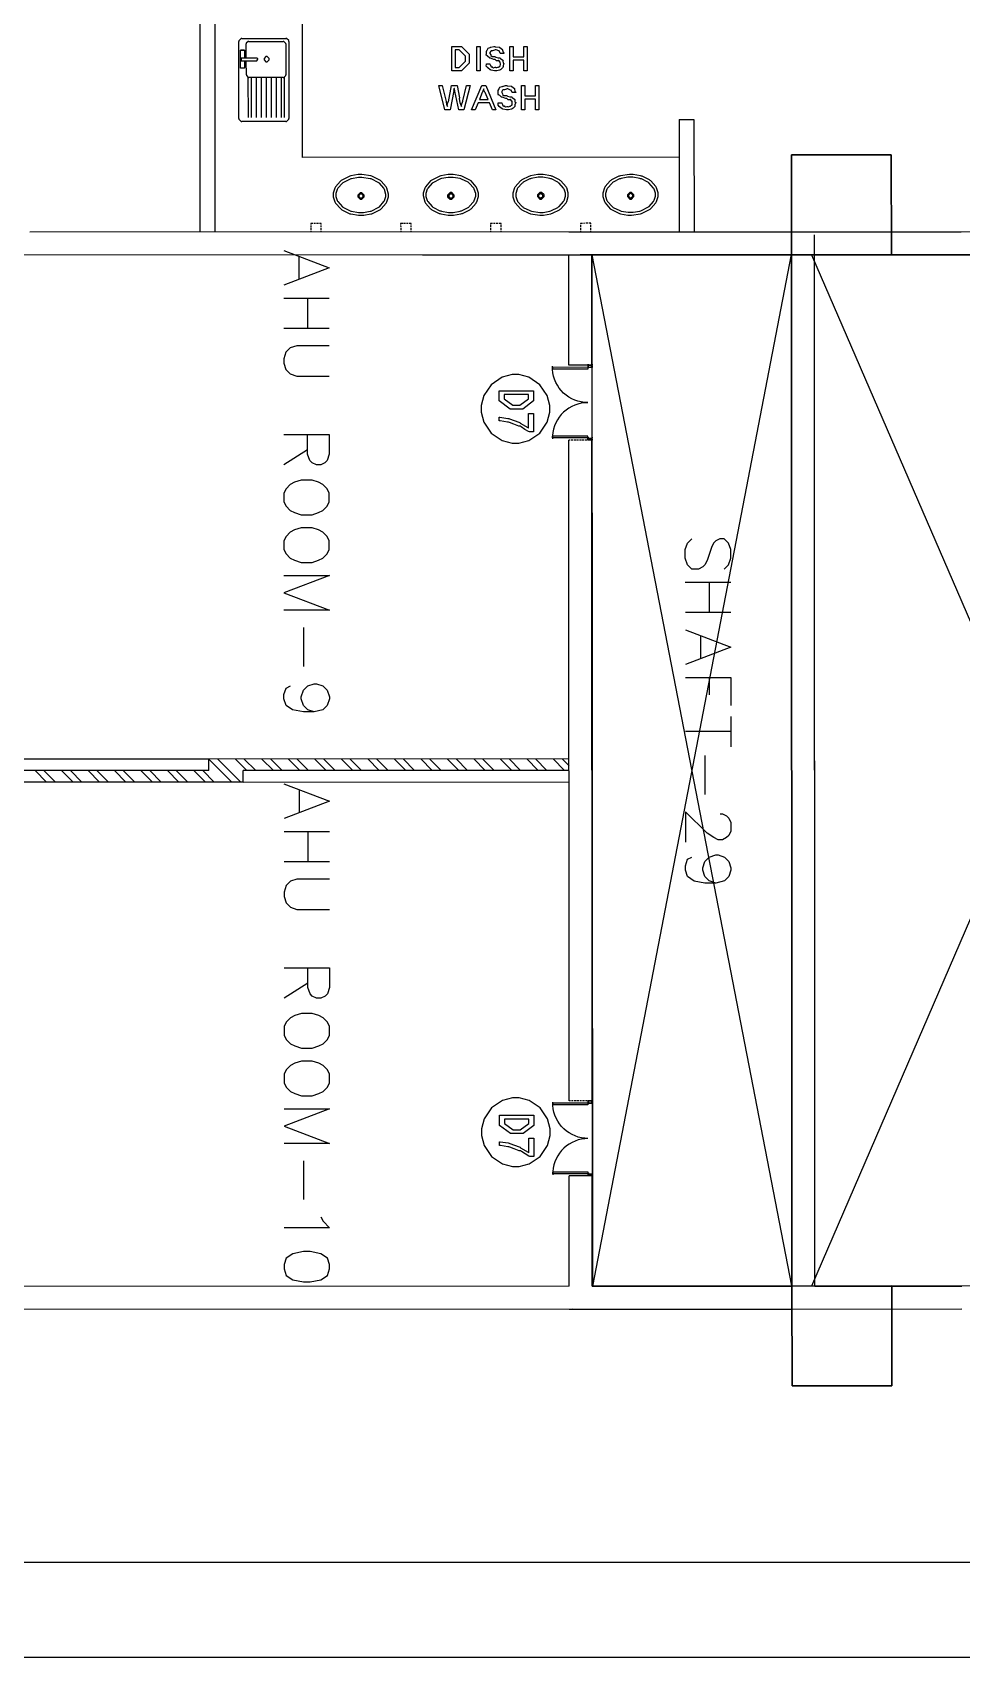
# Model space of a CAD drawing. Extents: x 0 to 23.4, y 0 to 16.5.
# Drawn here: x 13.523 to 15.964, y 0.206 to 4.478 of the extents above; entities that cross this region are included whole.
import ezdxf

# ---------------------------------------------------------------- set-up
doc = ezdxf.new("R2010")
doc.units = 0
doc.layers.get('0').update_dxf_attribs({"linetype": 'CONTINUOUS'})

msp = doc.modelspace()

# ---------------------------------------------------------------- linework, layer by layer
at = {"color": 0}
for points in [[(0.18755, 16.3479), (23.1772, 16.3479), (23.1772, 0.20622), (0.18755, 0.20622), (0.18755, 16.3479)], [(0.43766, 16.0978), (22.9271, 16.0978), (22.9271, 0.45627), (0.43766, 0.45627), (0.43766, 16.0978)], [(14.1449, 4.40815), (14.1449, 4.40989), (14.1396, 4.41504), (14.1379, 4.41504), (14.1361, 4.41504), (14.131, 4.40989), (14.131, 4.40815), (14.131, 4.40647), (14.1361, 4.40126), (14.1379, 4.40126), (14.1396, 4.40126), (14.1449, 4.40647), (14.1449, 4.40815)], [(14.6242, 4.3775), (14.6242, 4.44151), (14.6432, 4.44151), (14.6497, 4.44151), (14.6699, 4.42133), (14.6699, 4.40983), (14.6699, 4.39768), (14.6497, 4.3775), (14.6442, 4.3775), (14.6242, 4.3775)], [(14.6332, 4.38661), (14.6436, 4.38661), (14.6443, 4.38661), (14.6608, 4.4031), (14.6608, 4.41004), (14.6608, 4.4159), (14.6443, 4.4324), (14.6436, 4.4324), (14.6332, 4.4324), (14.6332, 4.38661)], [(14.6903, 4.37756), (14.6903, 4.44157), (14.6994, 4.44157), (14.6994, 4.37756), (14.6903, 4.37756)], [(14.7158, 4.39578), (14.7249, 4.39578), (14.7246, 4.39497), (14.7265, 4.39133), (14.7268, 4.391), (14.7267, 4.39025), (14.7282, 4.38753), (14.7314, 4.38797), (14.7321, 4.38775), (14.7319, 4.38747), (14.7343, 4.38569), (14.7385, 4.38667), (14.7399, 4.38667), (14.7399, 4.38629), (14.7428, 4.38574), (14.7461, 4.38742), (14.7465, 4.38753), (14.7465, 4.38753), (14.7476, 4.38732), (14.7507, 4.38971), (14.751, 4.38992), (14.751, 4.38992), (14.7517, 4.39051), (14.7525, 4.39382), (14.7525, 4.39492), (14.7521, 4.39518), (14.7517, 4.40018), (14.7515, 4.40056), (14.7515, 4.4005), (14.7478, 4.40446), (14.7472, 4.40468), (14.7462, 4.40403), (14.7419, 4.40403), (14.7383, 4.40696), (14.7371, 4.40728), (14.7354, 4.40744), (14.726, 4.41069), (14.7253, 4.41097), (14.7242, 4.41092), (14.7185, 4.41607), (14.7182, 4.41661), (14.7175, 4.41644), (14.7149, 4.41889), (14.7158, 4.42307), (14.7158, 4.42443), (14.7153, 4.42464), (14.7153, 4.42833), (14.7179, 4.43246), (14.7183, 4.43311), (14.7181, 4.43349), (14.7203, 4.43674), (14.7256, 4.43907), (14.7264, 4.4394), (14.7268, 4.43924), (14.7351, 4.44157), (14.7379, 4.44157), (14.7387, 4.44086), (14.7494, 4.43978), (14.7503, 4.4394), (14.751, 4.43853), (14.7578, 4.43365), (14.7583, 4.43289), (14.7581, 4.43147), (14.7593, 4.42676), (14.7615, 4.42421), (14.7615, 4.42333), (14.7525, 4.42333), (14.7519, 4.42378), (14.7489, 4.42974), (14.7483, 4.43007), (14.7478, 4.42958), (14.7407, 4.43246), (14.7383, 4.43246), (14.7369, 4.43147), (14.7318, 4.43018), (14.7286, 4.43028), (14.7282, 4.42985), (14.7272, 4.42893), (14.7247, 4.42583), (14.7249, 4.42432), (14.7249, 4.42378), (14.7244, 4.42296), (14.7268, 4.41911), (14.7272, 4.41878), (14.7272, 4.41803), (14.7304, 4.4151), (14.7372, 4.41504), (14.7387, 4.41465), (14.74, 4.41351), (14.746, 4.41151), (14.751, 4.41124), (14.7515, 4.41097), (14.7522, 4.4101), (14.7588, 4.40511), (14.7592, 4.40446), (14.7588, 4.40321), (14.7596, 4.39882), (14.7615, 4.39654), (14.7615, 4.39578), (14.7607, 4.39486), (14.7592, 4.39057), (14.7594, 4.38742), (14.7589, 4.38667), (14.7578, 4.38542), (14.7544, 4.38167), (14.7521, 4.38032), (14.7514, 4.37993), (14.7503, 4.37935), (14.7428, 4.37756), (14.7403, 4.37756), (14.7371, 4.37756), (14.7282, 4.37939), (14.7272, 4.37972), (14.7258, 4.37993), (14.7194, 4.38536), (14.719, 4.38601), (14.7181, 4.38601), (14.7151, 4.3896), (14.7158, 4.39492), (14.7158, 4.39578)], [(14.7769, 4.37761), (14.7769, 4.44162), (14.786, 4.44162), (14.786, 4.41428), (14.8136, 4.41428), (14.8136, 4.44162), (14.8226, 4.44162), (14.8226, 4.3776), (14.8136, 4.37761), (14.8136, 4.40517), (14.786, 4.40517), (14.786, 4.37761), (14.7769, 4.37761)], [(14.606, 4.27485), (14.5901, 4.33886), (14.5992, 4.33886), (14.6096, 4.29719), (14.6094, 4.29542), (14.6104, 4.2895), (14.6126, 4.28504), (14.6129, 4.28396), (14.6125, 4.285), (14.6135, 4.29124), (14.6154, 4.29606), (14.6156, 4.29633), (14.624, 4.33886), (14.6383, 4.33886), (14.6449, 4.30653), (14.6442, 4.30414), (14.6457, 4.29411), (14.6493, 4.28564), (14.6496, 4.28396), (14.6496, 4.28771), (14.6532, 4.29764), (14.6535, 4.29893), (14.6635, 4.33886), (14.6724, 4.33886), (14.6565, 4.27485), (14.6429, 4.27485), (14.6326, 4.32411), (14.6324, 4.3246), (14.6314, 4.32964), (14.6314, 4.33128), (14.6306, 4.33094), (14.629, 4.32807), (14.6301, 4.32553), (14.63, 4.32497), (14.62, 4.27485), (14.606, 4.27485)], [(14.6765, 4.2749), (14.7033, 4.33892), (14.7139, 4.33892), (14.7406, 4.2749), (14.7315, 4.2749), (14.7237, 4.29314), (14.6935, 4.29314), (14.6857, 4.2749), (14.6765, 4.2749)], [(14.6972, 4.30246), (14.72, 4.30246), (14.7124, 4.32069), (14.7111, 4.32172), (14.7089, 4.3265), (14.7088, 4.32964), (14.7088, 4.32981), (14.7082, 4.3284), (14.7064, 4.32406), (14.705, 4.32124), (14.7046, 4.32026), (14.6972, 4.30246)], [(14.7468, 4.29318), (14.756, 4.29318), (14.7556, 4.29237), (14.7576, 4.28874), (14.7579, 4.28842), (14.7576, 4.28765), (14.7592, 4.28494), (14.7625, 4.28537), (14.7631, 4.28515), (14.7629, 4.28489), (14.7653, 4.2831), (14.7694, 4.28407), (14.7708, 4.28407), (14.771, 4.28369), (14.7737, 4.28315), (14.7771, 4.28483), (14.7776, 4.28494), (14.7776, 4.28494), (14.7786, 4.28472), (14.7818, 4.28711), (14.7819, 4.28733), (14.7819, 4.28733), (14.7828, 4.28793), (14.7835, 4.29124), (14.7835, 4.29232), (14.7831, 4.29258), (14.7828, 4.29758), (14.7826, 4.29796), (14.7825, 4.2979), (14.7789, 4.30186), (14.7783, 4.30208), (14.7772, 4.30143), (14.7731, 4.30143), (14.7693, 4.30436), (14.7681, 4.30469), (14.7665, 4.30485), (14.7569, 4.30811), (14.7564, 4.30838), (14.7551, 4.30832), (14.7496, 4.31347), (14.7492, 4.31401), (14.7485, 4.31386), (14.746, 4.31629), (14.7468, 4.32047), (14.7468, 4.32183), (14.7462, 4.32206), (14.7462, 4.32574), (14.749, 4.32986), (14.7494, 4.33051), (14.7492, 4.33089), (14.7512, 4.33415), (14.7565, 4.33649), (14.7575, 4.33681), (14.7578, 4.33664), (14.7661, 4.33897), (14.7689, 4.33897), (14.7699, 4.33828), (14.7804, 4.33718), (14.7813, 4.33681), (14.7819, 4.33594), (14.7889, 4.33106), (14.7893, 4.33029), (14.789, 4.32889), (14.7904, 4.32417), (14.7925, 4.32161), (14.7926, 4.32075), (14.7835, 4.32075), (14.7829, 4.32118), (14.7799, 4.32715), (14.7793, 4.32747), (14.7787, 4.32699), (14.7717, 4.32986), (14.7693, 4.32986), (14.7681, 4.32889), (14.7628, 4.32758), (14.7597, 4.32769), (14.7592, 4.32726), (14.7582, 4.32633), (14.7557, 4.32324), (14.756, 4.32172), (14.756, 4.32118), (14.7556, 4.32036), (14.7579, 4.31651), (14.7583, 4.31619), (14.7582, 4.31543), (14.7614, 4.3125), (14.7682, 4.31244), (14.7699, 4.31207), (14.771, 4.31093), (14.7771, 4.30892), (14.7819, 4.30865), (14.7826, 4.30838), (14.7832, 4.30751), (14.7897, 4.30251), (14.7901, 4.30186), (14.7899, 4.30062), (14.7906, 4.29622), (14.7926, 4.29394), (14.7926, 4.29318), (14.7917, 4.29226), (14.7903, 4.28797), (14.7904, 4.28483), (14.79, 4.28407), (14.7889, 4.28282), (14.7854, 4.27908), (14.7832, 4.27772), (14.7824, 4.27735), (14.7813, 4.27675), (14.7737, 4.27496), (14.7714, 4.27496), (14.7681, 4.27496), (14.7589, 4.27681), (14.7581, 4.27713), (14.7567, 4.27735), (14.7503, 4.28276), (14.7499, 4.28342), (14.7489, 4.28342), (14.7461, 4.287), (14.7468, 4.29232), (14.7468, 4.29318)], [(14.8079, 4.27501), (14.8079, 4.33903), (14.8169, 4.33903), (14.8169, 4.31168), (14.8446, 4.31168), (14.8446, 4.33903), (14.8536, 4.33903), (14.8536, 4.27501), (14.8446, 4.27501), (14.8446, 4.30257), (14.8169, 4.30257), (14.8169, 4.27501), (14.8079, 4.27501)], [(15.7797, 4.15653), (15.7799, 3.8941), (15.5174, 3.89399), (15.5174, 4.15642), (15.7797, 4.15653)], [(15.7797, 4.15653), (15.7799, 3.8941), (15.5174, 3.89399), (15.5174, 4.15642), (15.7797, 4.15653)], [(15.5174, 4.15642), (15.5174, 3.89399), (15.7799, 3.8941), (15.7797, 4.15653), (15.5174, 4.15642)], [(14.3946, 4.04844), (14.3946, 4.05062), (14.3881, 4.05701), (14.386, 4.05701), (14.3838, 4.05701), (14.3774, 4.05062), (14.3774, 4.04844), (14.3774, 4.04633), (14.3838, 4.03982), (14.386, 4.03982), (14.3881, 4.03982), (14.3946, 4.04633), (14.3946, 4.04844)], [(14.3915, 4.04844), (14.3915, 4.04986), (14.3874, 4.05399), (14.386, 4.05399), (14.3846, 4.05399), (14.3804, 4.04986), (14.3804, 4.04844), (14.3804, 4.0471), (14.3846, 4.04286), (14.386, 4.04286), (14.3874, 4.04286), (14.3915, 4.0471), (14.3915, 4.04844)], [(14.6308, 4.04861), (14.6308, 4.05078), (14.6243, 4.05724), (14.6222, 4.05724), (14.62, 4.05724), (14.6136, 4.05078), (14.6136, 4.04861), (14.6136, 4.0465), (14.62, 4.04004), (14.6222, 4.04004), (14.6243, 4.04004), (14.6308, 4.0465), (14.6308, 4.04861)], [(14.6278, 4.04861), (14.6278, 4.05003), (14.6235, 4.05419), (14.6222, 4.05419), (14.6208, 4.05419), (14.6167, 4.05003), (14.6167, 4.04861), (14.6167, 4.04725), (14.6208, 4.04308), (14.6222, 4.04308), (14.6235, 4.04308), (14.6278, 4.04725), (14.6278, 4.04861)], [(14.8669, 4.04883), (14.8669, 4.051), (14.8606, 4.0574), (14.8583, 4.0574), (14.8563, 4.0574), (14.8499, 4.051), (14.8499, 4.04883), (14.8499, 4.04671), (14.8563, 4.04025), (14.8583, 4.04025), (14.8606, 4.04025), (14.8669, 4.04671), (14.8669, 4.04883)], [(14.864, 4.04883), (14.864, 4.05024), (14.8597, 4.05442), (14.8583, 4.05442), (14.8569, 4.05442), (14.8528, 4.05024), (14.8528, 4.04883), (14.8528, 4.04747), (14.8569, 4.04329), (14.8583, 4.04329), (14.8597, 4.04329), (14.864, 4.04747), (14.864, 4.04883)], [(15.1032, 4.04904), (15.1032, 4.05122), (15.0967, 4.05761), (15.0946, 4.05761), (15.0925, 4.05761), (15.086, 4.05122), (15.086, 4.04904), (15.086, 4.04693), (15.0925, 4.04047), (15.0946, 4.04047), (15.0967, 4.04047), (15.1032, 4.04693), (15.1032, 4.04904)], [(15.1001, 4.04904), (15.1001, 4.05046), (15.096, 4.05458), (15.0946, 4.05458), (15.0932, 4.05458), (15.089, 4.05046), (15.089, 4.04904), (15.089, 4.04769), (15.0932, 4.04346), (15.0946, 4.04346), (15.096, 4.04346), (15.1001, 4.04769), (15.1001, 4.04904)], [(15.5174, 3.89372), (15.5186, 1.18305), (14.995, 1.18283), (14.9938, 3.8935), (15.5174, 3.89372)], [(16.7431, 3.89426), (16.7443, 1.18311), (15.5789, 1.18262), (15.5778, 3.89378), (16.7431, 3.89426)], [(14.9926, 3.59804), (14.9926, 3.60346), (14.9817, 3.60346), (14.9817, 3.59804), (14.9926, 3.59804)], [(14.9926, 3.59804), (14.9926, 3.60346), (14.9817, 3.60346), (14.9817, 3.59804), (14.9926, 3.59804)], [(14.9919, 3.59868), (14.9919, 3.60281), (14.9824, 3.60281), (14.9824, 3.59868), (14.9919, 3.59868)], [(14.8824, 3.48856), (14.8824, 3.49735), (14.8753, 3.52371), (14.8558, 3.55236), (14.8272, 3.57172), (14.8008, 3.57878), (14.7921, 3.57878), (14.7833, 3.57878), (14.7569, 3.57172), (14.7282, 3.55236), (14.7089, 3.52371), (14.7019, 3.49735), (14.7019, 3.48856), (14.7019, 3.47982), (14.7089, 3.45344), (14.7282, 3.42475), (14.7569, 3.40543), (14.7833, 3.39833), (14.7921, 3.39833), (14.8008, 3.39833), (14.8272, 3.40543), (14.8558, 3.42475), (14.8753, 3.45344), (14.8824, 3.47982), (14.8824, 3.48856)], [(14.7494, 3.53657), (14.839, 3.53657), (14.839, 3.5166), (14.839, 3.50965), (14.8108, 3.48839), (14.7946, 3.48839), (14.7776, 3.48839), (14.7494, 3.50965), (14.7494, 3.51551), (14.7494, 3.53657)], [(14.7622, 3.52681), (14.7622, 3.51594), (14.7622, 3.51531), (14.7853, 3.49815), (14.7947, 3.49815), (14.8032, 3.49815), (14.8262, 3.51531), (14.8262, 3.51617), (14.8262, 3.52681), (14.7622, 3.52681)], [(14.8262, 3.47661), (14.839, 3.47661), (14.839, 3.42865), (14.8286, 3.42865), (14.8262, 3.42925), (14.8167, 3.4349), (14.8068, 3.44179), (14.8043, 3.44299), (14.8007, 3.44353), (14.7875, 3.44829), (14.7763, 3.45324), (14.7737, 3.45383), (14.771, 3.45389), (14.7515, 3.45719), (14.7494, 3.45731), (14.7494, 3.46707), (14.7511, 3.46669), (14.7721, 3.46382), (14.7746, 3.46317), (14.7761, 3.46251), (14.8007, 3.45389), (14.8031, 3.45275), (14.8043, 3.45128), (14.8246, 3.43951), (14.8262, 3.43821), (14.8262, 3.47661)], [(14.9928, 3.41211), (14.9928, 3.40662), (14.9818, 3.40662), (14.9818, 3.41211), (14.9928, 3.41211)], [(14.9928, 3.41211), (14.9928, 3.40662), (14.9818, 3.40662), (14.9818, 3.41211), (14.9928, 3.41211)], [(14.9921, 3.4114), (14.9921, 3.40733), (14.9825, 3.40733), (14.9825, 3.4114), (14.9921, 3.4114)], [(14.3026, 3.26742), (14.2969, 3.27881), (14.2856, 3.29021), (14.2742, 3.2959), (14.2571, 3.3016), (14.2286, 3.30154), (14.2115, 3.29585), (14.2001, 3.29015), (14.1888, 3.27875), (14.1831, 3.26736), (14.1831, 3.24457), (14.1888, 3.23324), (14.2001, 3.22185), (14.2115, 3.21615), (14.2286, 3.21044), (14.2571, 3.21044), (14.2742, 3.21615), (14.2856, 3.22185), (14.2969, 3.23324), (14.3026, 3.24463), (14.3026, 3.26742)], [(14.3026, 3.14214), (14.2969, 3.15354), (14.2856, 3.16493), (14.2742, 3.17063), (14.2571, 3.17632), (14.2286, 3.17626), (14.2115, 3.17057), (14.2001, 3.16488), (14.1888, 3.15349), (14.1831, 3.14208), (14.1831, 3.11931), (14.1888, 3.10796), (14.2001, 3.09657), (14.2115, 3.09088), (14.2286, 3.08518), (14.2572, 3.08518), (14.2743, 3.09088), (14.2857, 3.09657), (14.2969, 3.10796), (14.3026, 3.11936), (14.3026, 3.14214)], [(14.3032, 1.8654), (14.2975, 1.87679), (14.2861, 1.88818), (14.2747, 1.89387), (14.2576, 1.89953), (14.2292, 1.89953), (14.2121, 1.89382), (14.2007, 1.88813), (14.1893, 1.87674), (14.1836, 1.86535), (14.1836, 1.84256), (14.1893, 1.83117), (14.2007, 1.81982), (14.2121, 1.81413), (14.2292, 1.80843), (14.2576, 1.80843), (14.2749, 1.81413), (14.2862, 1.81982), (14.2975, 1.83122), (14.3032, 1.84261), (14.3032, 1.8654)], [(14.3033, 1.74013), (14.2976, 1.75151), (14.2862, 1.76292), (14.2749, 1.76856), (14.2576, 1.77425), (14.2292, 1.77425), (14.2122, 1.76856), (14.2008, 1.76286), (14.1894, 1.75146), (14.1837, 1.74007), (14.1837, 1.71729), (14.1894, 1.70589), (14.2008, 1.6945), (14.2122, 1.68886), (14.2293, 1.68317), (14.2578, 1.68317), (14.2749, 1.68886), (14.2862, 1.69456), (14.2976, 1.70594), (14.3033, 1.71733), (14.3033, 1.74013)], [(14.8832, 1.58718), (14.8832, 1.59597), (14.876, 1.62235), (14.8567, 1.65099), (14.8281, 1.67036), (14.8017, 1.6774), (14.7929, 1.6774), (14.7842, 1.6774), (14.7578, 1.67036), (14.729, 1.65099), (14.7097, 1.62235), (14.7026, 1.59597), (14.7026, 1.58718), (14.7026, 1.57844), (14.7097, 1.55208), (14.729, 1.52339), (14.7578, 1.50407), (14.7842, 1.49696), (14.7929, 1.49696), (14.8017, 1.49696), (14.8281, 1.50407), (14.8567, 1.52339), (14.876, 1.55208), (14.8832, 1.57844), (14.8832, 1.58718)], [(14.9935, 1.66379), (14.9935, 1.66922), (14.9825, 1.66922), (14.9825, 1.66379), (14.9935, 1.66379)], [(14.9935, 1.66379), (14.9935, 1.66922), (14.9825, 1.66922), (14.9825, 1.66379), (14.9935, 1.66379)], [(14.9928, 1.66444), (14.9928, 1.66857), (14.9832, 1.66857), (14.9832, 1.66444), (14.9928, 1.66444)], [(14.7503, 1.63157), (14.8399, 1.63157), (14.8399, 1.6116), (14.8399, 1.60465), (14.8117, 1.58339), (14.7954, 1.58339), (14.7785, 1.58339), (14.7503, 1.60465), (14.7503, 1.61051), (14.7503, 1.63157)], [(14.7631, 1.62181), (14.7631, 1.61094), (14.7631, 1.61029), (14.7861, 1.59315), (14.7957, 1.59315), (14.804, 1.59315), (14.8271, 1.61029), (14.8271, 1.61117), (14.8271, 1.62179), (14.7631, 1.62181)], [(14.8271, 1.57161), (14.8399, 1.57161), (14.8399, 1.52365), (14.8294, 1.52365), (14.8271, 1.52425), (14.8175, 1.52989), (14.8076, 1.53678), (14.8051, 1.53797), (14.8015, 1.53851), (14.7883, 1.54329), (14.7772, 1.54824), (14.7746, 1.54883), (14.7718, 1.54889), (14.7525, 1.55219), (14.7503, 1.55231), (14.7503, 1.56207), (14.7519, 1.56168), (14.7729, 1.55881), (14.7754, 1.55817), (14.7769, 1.55751), (14.8015, 1.54889), (14.8039, 1.54775), (14.8051, 1.54628), (14.8256, 1.5345), (14.8271, 1.53321), (14.8271, 1.57161)], [(14.9936, 1.47786), (14.9936, 1.47239), (14.9826, 1.47239), (14.9826, 1.47786), (14.9936, 1.47786)], [(14.9936, 1.47786), (14.9936, 1.47239), (14.9826, 1.47239), (14.9826, 1.47786), (14.9936, 1.47786)], [(14.9928, 1.47715), (14.9928, 1.4731), (14.9833, 1.4731), (14.9833, 1.47715), (14.9928, 1.47715)], [(14.3035, 1.23904), (14.2978, 1.25613), (14.2807, 1.26747), (14.2522, 1.27317), (14.2351, 1.27317), (14.2067, 1.26747), (14.1896, 1.25608), (14.1839, 1.23899), (14.1839, 1.22759), (14.1896, 1.2105), (14.2067, 1.19911), (14.2351, 1.19347), (14.2522, 1.19347), (14.2807, 1.19916), (14.2978, 1.21056), (14.3035, 1.22765), (14.3035, 1.23904)], [(15.781, 1.18294), (15.7811, 0.92052), (15.5187, 0.92036), (15.5186, 1.18283), (15.781, 1.18294)], [(15.781, 1.18294), (15.7811, 0.92052), (15.5187, 0.92036), (15.5186, 1.18283), (15.781, 1.18294)], [(15.5186, 1.18283), (15.5187, 0.92036), (15.7811, 0.92052), (15.781, 1.18294), (15.5186, 1.18283)]]:
    msp.add_lwpolyline(points, close=True, dxfattribs=at)
for points in [[(17.0065, 3.89464), (0.64947, 3.88758), (0.64551, 13.0708), (18.7494, 13.0786), (18.7535, 3.89535), (17.2431, 3.89469)], [(13.9608, 7.449), (13.9624, 3.95313)], [(14.0003, 7.449), (14.0018, 3.95313)], [(14.2325, 4.15001), (14.2322, 4.77929)], [(14.0726, 4.46257), (14.0707, 4.46257), (14.0647, 4.45671), (14.0647, 4.45469)], [(14.065, 4.25196), (14.0647, 4.45469)], [(14.0726, 4.46257), (14.1881, 4.46268)], [(14.091, 4.45469), (14.0893, 4.45469), (14.0844, 4.44982), (14.0844, 4.44814)], [(14.0844, 4.41114), (14.0844, 4.44814)], [(14.091, 4.45469), (14.1815, 4.45481)], [(14.1882, 4.44824), (14.1881, 4.44917), (14.1832, 4.45481), (14.1815, 4.45481)], [(14.196, 4.45481), (14.196, 4.45682), (14.19, 4.46268), (14.1881, 4.46268)], [(14.1882, 4.44824), (14.1882, 4.36686)], [(14.196, 4.45481), (14.1963, 4.25206)], [(14.0696, 4.3845), (14.0694, 4.43175)], [(14.0694, 4.43175), (14.0793, 4.43175)], [(14.0793, 4.43175), (14.0694, 4.43175)], [(14.1119, 4.41114), (14.0713, 4.41108)], [(14.0713, 4.41108), (14.0713, 4.40375)], [(14.0713, 4.40375), (14.1119, 4.40381)], [(14.0793, 4.43175), (14.0793, 4.41114)], [(14.0793, 4.40375), (14.0793, 4.3845)], [(14.0846, 4.36681), (14.0844, 4.40381)], [(14.1119, 4.40381), (14.1124, 4.40392), (14.115, 4.40767), (14.1149, 4.40815), (14.1149, 4.40853), (14.1124, 4.41108), (14.1119, 4.41114)], [(14.0793, 4.3845), (14.0696, 4.3845)], [(14.0846, 4.36681), (14.0846, 4.36518), (14.0894, 4.36025), (14.0911, 4.36025), (14.0911, 4.36025), (14.0911, 4.36025), (14.0911, 4.36025)], [(14.0888, 4.36025), (14.0889, 4.25444)], [(14.1817, 4.36029), (14.0911, 4.36025)], [(14.0972, 4.36025), (14.0974, 4.25444)], [(14.1104, 4.36025), (14.1106, 4.25444)], [(14.1235, 4.36025), (14.1236, 4.25444)], [(14.1367, 4.36029), (14.1368, 4.25444)], [(14.1499, 4.36029), (14.1499, 4.2545)], [(14.1629, 4.36029), (14.1629, 4.2545)], [(14.1761, 4.36029), (14.1761, 4.2545)], [(14.1817, 4.36029), (14.1833, 4.36029), (14.1882, 4.36524), (14.1882, 4.36686)], [(14.1842, 4.36029), (14.1843, 4.2545)], [(14.065, 4.25196), (14.065, 4.25), (14.0708, 4.24408), (14.0728, 4.24408)], [(14.1883, 4.24419), (14.0728, 4.24408)], [(14.1883, 4.24419), (14.1903, 4.24419), (14.1963, 4.25011), (14.1963, 4.25206)], [(15.2217, 4.24957), (15.261, 4.24962)], [(15.2217, 4.24957), (15.2219, 3.95329)], [(15.261, 4.24962), (15.2613, 3.9541)], [(15.2217, 4.15082), (14.2325, 4.15001)], [(14.3856, 4.10449), (14.3783, 4.10449), (14.3592, 4.10097), (14.3568, 4.10021)], [(14.4144, 4.10026), (14.4121, 4.10097), (14.3881, 4.10454), (14.3856, 4.10449)], [(14.6218, 4.10471), (14.6146, 4.10471), (14.5954, 4.10113), (14.5931, 4.10042)], [(14.6506, 4.10047), (14.6482, 4.10118), (14.6283, 4.10471), (14.6218, 4.10471)], [(14.8581, 4.10493), (14.8508, 4.10493), (14.8315, 4.10135), (14.8293, 4.10064)], [(14.8868, 4.10069), (14.8844, 4.1014), (14.8646, 4.10493), (14.8581, 4.10493)], [(15.0943, 4.10514), (15.0918, 4.10514), (15.0678, 4.10157), (15.0654, 4.10081)], [(15.1231, 4.10086), (15.1207, 4.10157), (15.1008, 4.10514), (15.0943, 4.10514)], [(14.3179, 4.07053), (14.3171, 4.06907), (14.3128, 4.05556), (14.3128, 4.051)], [(14.334, 4.08882), (14.3324, 4.08762), (14.3189, 4.07232), (14.3179, 4.07053)], [(14.3243, 4.06694), (14.3236, 4.06575), (14.3201, 4.05469), (14.3201, 4.051)], [(14.3385, 4.0829), (14.3369, 4.08187), (14.3251, 4.06853), (14.3243, 4.06694)], [(14.3568, 4.10021), (14.3547, 4.09961), (14.3358, 4.09011), (14.334, 4.08882)], [(14.3589, 4.09321), (14.3571, 4.09267), (14.34, 4.08404), (14.3385, 4.0829)], [(14.3856, 4.09717), (14.3789, 4.09717), (14.3611, 4.09392), (14.3589, 4.09321)], [(14.4122, 4.09326), (14.41, 4.09392), (14.3878, 4.09722), (14.3856, 4.09717)], [(14.4328, 4.08301), (14.4313, 4.08415), (14.414, 4.09272), (14.4122, 4.09326)], [(14.4371, 4.08892), (14.4354, 4.09022), (14.4164, 4.09967), (14.4144, 4.10026)], [(14.4469, 4.06706), (14.446, 4.06863), (14.4342, 4.08197), (14.4328, 4.08301)], [(14.4533, 4.07064), (14.4524, 4.07243), (14.4387, 4.08772), (14.4371, 4.08892)], [(14.4511, 4.05111), (14.4511, 4.05251), (14.4476, 4.06586), (14.4469, 4.06706)], [(14.4585, 4.05111), (14.4585, 4.05285), (14.4542, 4.06917), (14.4533, 4.07064)], [(14.5542, 4.07075), (14.5533, 4.06928), (14.549, 4.05572), (14.549, 4.05117)], [(14.5703, 4.08903), (14.5686, 4.08783), (14.5551, 4.07254), (14.5542, 4.07075)], [(14.5606, 4.06717), (14.5597, 4.06597), (14.5563, 4.0549), (14.5563, 4.05117)], [(14.5747, 4.08311), (14.5732, 4.08208), (14.5614, 4.06874), (14.5606, 4.06717)], [(14.5931, 4.10042), (14.591, 4.09983), (14.5719, 4.09033), (14.5703, 4.08903)], [(14.5951, 4.09343), (14.5933, 4.09289), (14.5761, 4.08425), (14.5747, 4.08311)], [(14.6218, 4.09739), (14.6151, 4.09739), (14.5972, 4.09407), (14.5951, 4.09343)], [(14.6485, 4.09347), (14.6463, 4.09413), (14.6279, 4.09739), (14.6218, 4.09739)], [(14.669, 4.08317), (14.6674, 4.08431), (14.6503, 4.09293), (14.6485, 4.09347)], [(14.6733, 4.08908), (14.6715, 4.09039), (14.6525, 4.09988), (14.6506, 4.10047)], [(14.6832, 4.06728), (14.6822, 4.06885), (14.6704, 4.08214), (14.669, 4.08317)], [(14.6894, 4.07086), (14.6885, 4.07264), (14.675, 4.08789), (14.6733, 4.08908)], [(14.6874, 4.05132), (14.6874, 4.05533), (14.6837, 4.06608), (14.6832, 4.06728)], [(14.6947, 4.05132), (14.6947, 4.05621), (14.6903, 4.06939), (14.6894, 4.07086)], [(14.7904, 4.07096), (14.7894, 4.0695), (14.7853, 4.05593), (14.7853, 4.05138)], [(14.8065, 4.08919), (14.8049, 4.088), (14.7914, 4.07275), (14.7904, 4.07096)], [(14.7967, 4.06733), (14.796, 4.06614), (14.7925, 4.05507), (14.7925, 4.05138)], [(14.8108, 4.08333), (14.8094, 4.08231), (14.7976, 4.0689), (14.7967, 4.06733)], [(14.8293, 4.10064), (14.8272, 4.10004), (14.8082, 4.0905), (14.8065, 4.08919)], [(14.8314, 4.09364), (14.8296, 4.0931), (14.8124, 4.08447), (14.8108, 4.08333)], [(14.8581, 4.0976), (14.8514, 4.0976), (14.8335, 4.09429), (14.8314, 4.09364)], [(14.8847, 4.09364), (14.8825, 4.09435), (14.864, 4.0976), (14.8581, 4.0976)], [(14.9051, 4.08339), (14.9036, 4.08453), (14.8865, 4.0931), (14.8847, 4.09364)], [(14.9094, 4.08931), (14.9078, 4.0906), (14.8887, 4.1001), (14.8868, 4.10069)], [(14.9194, 4.06743), (14.9185, 4.06901), (14.9065, 4.08236), (14.9051, 4.08339)], [(14.9257, 4.07107), (14.9247, 4.07286), (14.9111, 4.08811), (14.9094, 4.08931)], [(14.9236, 4.05149), (14.9236, 4.0555), (14.92, 4.06625), (14.9194, 4.06743)], [(14.9308, 4.05149), (14.9308, 4.05643), (14.9265, 4.06961), (14.9257, 4.07107)], [(15.0265, 4.07113), (15.0257, 4.06967), (15.0214, 4.05615), (15.0214, 4.0516)], [(15.0428, 4.08942), (15.0411, 4.08822), (15.0275, 4.07292), (15.0265, 4.07113)], [(15.0329, 4.06754), (15.0322, 4.06635), (15.0287, 4.05528), (15.0287, 4.0516)], [(15.0471, 4.0835), (15.0457, 4.08247), (15.0338, 4.06912), (15.0329, 4.06754)], [(15.0654, 4.10081), (15.0633, 4.10021), (15.0444, 4.09071), (15.0428, 4.08942)], [(15.0676, 4.09381), (15.0657, 4.09326), (15.0486, 4.08469), (15.0471, 4.0835)], [(15.0943, 4.09782), (15.0875, 4.09782), (15.0697, 4.09451), (15.0676, 4.09381)], [(15.1208, 4.09386), (15.1188, 4.09451), (15.1003, 4.09782), (15.0943, 4.09782)], [(15.1414, 4.08361), (15.1399, 4.08475), (15.1228, 4.09332), (15.1208, 4.09386)], [(15.1457, 4.08951), (15.144, 4.09082), (15.125, 4.10026), (15.1231, 4.10086)], [(15.1556, 4.06765), (15.1546, 4.06922), (15.1428, 4.08257), (15.1414, 4.08361)], [(15.1619, 4.07124), (15.161, 4.07303), (15.1474, 4.08832), (15.1457, 4.08951)], [(15.1597, 4.05171), (15.1597, 4.05572), (15.1563, 4.06646), (15.1556, 4.06765)], [(15.1671, 4.05171), (15.1671, 4.05658), (15.1628, 4.06976), (15.1619, 4.07124)], [(14.3128, 4.051), (14.3128, 4.04611), (14.3171, 4.03293), (14.3179, 4.03142)], [(14.3179, 4.03142), (14.3189, 4.02962), (14.3325, 4.01443), (14.3342, 4.01318)], [(14.3201, 4.051), (14.3201, 4.04704), (14.3236, 4.03629), (14.3243, 4.03504)], [(14.3243, 4.03504), (14.3251, 4.03347), (14.3371, 4.02018), (14.3385, 4.0191)], [(14.3385, 4.0191), (14.34, 4.01796), (14.3572, 4.00944), (14.359, 4.00885)], [(14.4124, 4.0089), (14.4142, 4.0095), (14.4313, 4.01801), (14.4328, 4.01915)], [(14.4328, 4.01915), (14.4343, 4.02024), (14.4461, 4.03358), (14.4469, 4.03515)], [(14.4372, 4.01329), (14.4387, 4.01454), (14.4524, 4.02974), (14.4533, 4.03153)], [(14.4469, 4.03515), (14.4476, 4.0364), (14.4511, 4.04747), (14.4511, 4.05111)], [(14.4533, 4.03153), (14.4542, 4.03304), (14.4585, 4.0466), (14.4585, 4.05111)], [(14.549, 4.05117), (14.549, 4.04949), (14.5533, 4.03315), (14.5542, 4.03163)], [(14.5542, 4.03163), (14.5551, 4.02983), (14.5687, 4.01465), (14.5704, 4.0134)], [(14.5563, 4.05117), (14.5563, 4.04719), (14.5599, 4.03646), (14.5606, 4.03521)], [(14.5606, 4.03521), (14.5614, 4.03369), (14.5732, 4.0204), (14.5747, 4.01932)], [(14.5747, 4.01932), (14.5762, 4.01818), (14.5935, 4.0096), (14.5953, 4.009)], [(14.6485, 4.00906), (14.6503, 4.00965), (14.6675, 4.01824), (14.669, 4.01937)], [(14.669, 4.01937), (14.6704, 4.02046), (14.6822, 4.03381), (14.6832, 4.03532)], [(14.6733, 4.01346), (14.675, 4.01471), (14.6885, 4.02994), (14.6896, 4.03174)], [(14.6832, 4.03532), (14.6837, 4.03657), (14.6874, 4.04764), (14.6874, 4.05132)], [(14.6896, 4.03174), (14.6904, 4.03326), (14.6947, 4.04682), (14.6947, 4.05132)], [(14.7853, 4.05138), (14.7853, 4.0465), (14.7894, 4.03336), (14.7904, 4.03185)], [(14.7904, 4.03185), (14.7914, 4.03006), (14.8049, 4.01481), (14.8065, 4.01357)], [(14.7925, 4.05138), (14.7925, 4.04742), (14.7961, 4.03668), (14.7968, 4.03543)], [(14.7968, 4.03543), (14.7976, 4.0339), (14.8094, 4.02056), (14.811, 4.01947)], [(14.811, 4.01947), (14.8125, 4.01833), (14.8296, 4.00982), (14.8314, 4.00922)], [(14.8847, 4.00928), (14.8865, 4.00988), (14.9036, 4.01844), (14.9053, 4.01958)], [(14.9053, 4.01958), (14.9067, 4.02067), (14.9185, 4.03401), (14.9194, 4.03554)], [(14.9096, 4.01367), (14.9112, 4.01492), (14.9247, 4.03017), (14.9258, 4.03196)], [(14.9194, 4.03554), (14.92, 4.03678), (14.9236, 4.04785), (14.9236, 4.05149)], [(14.9258, 4.03196), (14.9265, 4.03347), (14.9308, 4.04699), (14.9308, 4.05149)], [(15.0214, 4.0516), (15.0214, 4.04671), (15.0257, 4.03358), (15.0265, 4.03207)], [(15.0265, 4.03207), (15.0275, 4.03028), (15.0411, 4.01503), (15.0428, 4.01378)], [(15.0287, 4.0516), (15.0287, 4.04764), (15.0322, 4.03689), (15.0329, 4.03564)], [(15.0329, 4.03564), (15.0338, 4.03413), (15.0457, 4.02078), (15.0471, 4.01969)], [(15.0471, 4.01969), (15.0486, 4.01856), (15.0658, 4.01004), (15.0676, 4.00944)], [(15.121, 4.0095), (15.1228, 4.0101), (15.1399, 4.01867), (15.1414, 4.01981)], [(15.1414, 4.01981), (15.1429, 4.02089), (15.1547, 4.03418), (15.1556, 4.03575)], [(15.1458, 4.01389), (15.1474, 4.01514), (15.161, 4.03039), (15.1619, 4.03217)], [(15.1556, 4.03575), (15.1563, 4.037), (15.1597, 4.04807), (15.1597, 4.05171)], [(15.1619, 4.03217), (15.1628, 4.03369), (15.1671, 4.04719), (15.1671, 4.05171)], [(14.2592, 3.97586), (14.254, 3.97586)], [(14.254, 3.97586), (14.254, 3.97331)], [(14.2665, 3.97586), (14.2617, 3.97586)], [(14.2739, 3.97586), (14.269, 3.97586)], [(14.2815, 3.97592), (14.2764, 3.97586)], [(14.2815, 3.97336), (14.2815, 3.97592)], [(14.3342, 4.01318), (14.3358, 4.01193), (14.3549, 4.0025), (14.3569, 4.00185)], [(14.3569, 4.00185), (14.3593, 4.00114), (14.379, 3.99756), (14.3857, 3.99756)], [(14.359, 4.00885), (14.3611, 4.00819), (14.3796, 4.00489), (14.3857, 4.00489)], [(14.3857, 4.00489), (14.3924, 4.00489), (14.4101, 4.00825), (14.4124, 4.0089)], [(14.3857, 3.99756), (14.3929, 3.99756), (14.4121, 4.00114), (14.4144, 4.00185)], [(14.4144, 4.00185), (14.4164, 4.0025), (14.4354, 4.01204), (14.4372, 4.01329)], [(14.4954, 3.97607), (14.4901, 3.97607)], [(14.4901, 3.97607), (14.4901, 3.97353)], [(14.5028, 3.97607), (14.4978, 3.97607)], [(14.5101, 3.97607), (14.5053, 3.97607)], [(14.5178, 3.97607), (14.5126, 3.97607)], [(14.5178, 3.97353), (14.5178, 3.97607)], [(14.5704, 4.0134), (14.5721, 4.01215), (14.591, 4.00265), (14.5931, 4.00201)], [(14.5931, 4.00201), (14.5954, 4.00131), (14.6153, 3.99778), (14.6219, 3.99778)], [(14.5953, 4.009), (14.5974, 4.00836), (14.6158, 4.0051), (14.6219, 4.0051)], [(14.6219, 4.0051), (14.6285, 4.0051), (14.6464, 4.0084), (14.6485, 4.00906)], [(14.6219, 3.99778), (14.629, 3.99778), (14.6483, 4.00136), (14.6507, 4.00206)], [(14.6507, 4.00206), (14.6526, 4.00271), (14.6717, 4.01221), (14.6733, 4.01346)], [(14.7315, 3.97629), (14.7264, 3.97629)], [(14.7264, 3.97629), (14.7264, 3.97374)], [(14.7389, 3.97629), (14.734, 3.97629)], [(14.7462, 3.97629), (14.7414, 3.97629)], [(14.754, 3.97629), (14.7488, 3.97629)], [(14.754, 3.97374), (14.754, 3.97629)], [(14.8065, 4.01357), (14.8083, 4.01232), (14.8272, 4.00288), (14.8293, 4.00222)], [(14.8293, 4.00222), (14.8317, 4.00151), (14.8557, 3.99799), (14.8581, 3.99799)], [(14.8314, 4.00922), (14.8336, 4.00857), (14.8558, 4.00532), (14.8581, 4.00532)], [(14.8581, 4.00532), (14.8647, 4.00532), (14.8825, 4.00863), (14.8847, 4.00928)], [(14.8581, 3.99799), (14.8653, 3.99799), (14.8846, 4.00157), (14.8869, 4.00228)], [(14.8869, 4.00228), (14.8889, 4.00293), (14.9078, 4.01243), (14.9096, 4.01367)], [(14.9678, 3.97646), (14.9626, 3.97646)], [(14.9626, 3.97646), (14.9626, 3.9739)], [(14.9751, 3.97651), (14.9703, 3.97646)], [(14.9825, 3.97651), (14.9776, 3.97651)], [(14.9901, 3.97651), (14.985, 3.97651)], [(14.9901, 3.97396), (14.9901, 3.97651)], [(15.0428, 4.01378), (15.0444, 4.01253), (15.0635, 4.0031), (15.0656, 4.00244)], [(15.0656, 4.00244), (15.0679, 4.00174), (15.0876, 3.99815), (15.0943, 3.99815)], [(15.0676, 4.00944), (15.0697, 4.00879), (15.0882, 4.00549), (15.0943, 4.00549)], [(15.0943, 4.00549), (15.101, 4.00549), (15.1188, 4.00885), (15.121, 4.0095)], [(15.0943, 3.99815), (15.0967, 3.99821), (15.1207, 4.00179), (15.1231, 4.0025)], [(15.1231, 4.0025), (15.125, 4.00315), (15.144, 4.01264), (15.1458, 4.01389)], [(16.0353, 3.95432), (13.5158, 3.95324)], [(14.254, 3.97086), (14.254, 3.96593)], [(14.254, 3.96349), (14.254, 3.95856)], [(14.254, 3.95611), (14.254, 3.95356)], [(14.2815, 3.96599), (14.2815, 3.97086)], [(14.2815, 3.95861), (14.2815, 3.96349)], [(14.2815, 3.95356), (14.2815, 3.95611)], [(14.4901, 3.97108), (14.4903, 3.96615)], [(14.4903, 3.96371), (14.4903, 3.95876)], [(14.4903, 3.95632), (14.4903, 3.95378)], [(14.5178, 3.96615), (14.5178, 3.97108)], [(14.5178, 3.95876), (14.5178, 3.96371)], [(14.5178, 3.95378), (14.5178, 3.95632)], [(14.7264, 3.97125), (14.7264, 3.96636)], [(14.7264, 3.96386), (14.7264, 3.95899)], [(14.7264, 3.95649), (14.7264, 3.95394)], [(14.754, 3.96636), (14.754, 3.97131)], [(14.754, 3.95899), (14.754, 3.96392)], [(14.754, 3.954), (14.754, 3.95654)], [(14.9321, 3.95383), (15.5174, 3.9541)], [(14.9626, 3.97146), (14.9626, 3.96653)], [(14.9626, 3.96408), (14.9626, 3.95915)], [(14.9626, 3.95671), (14.9626, 3.95415)], [(14.9901, 3.96658), (14.9901, 3.97151)], [(14.9901, 3.95921), (14.9901, 3.96414)], [(14.9901, 3.95421), (14.9901, 3.95671)], [(15.5174, 3.9541), (15.9636, 3.95426)], [(15.5186, 1.1301), (15.5174, 3.94624)], [(15.5186, 1.18262), (15.5174, 3.94624)], [(15.5789, 1.18262), (15.5778, 3.94624)], [(14.1828, 3.90511), (14.3024, 3.85965), (14.1828, 3.81401)], [(14.2226, 3.88807), (14.2226, 3.83111)], [(14.5472, 3.89333), (16.0354, 3.89393)], [(14.9324, 3.60346), (14.9321, 3.8935)], [(14.9925, 3.8935), (15.5174, 3.89372)], [(14.9926, 3.60346), (14.9925, 3.8935)], [(15.5186, 1.18305), (14.9938, 3.89399)], [(14.995, 1.18283), (15.5174, 3.89421)], [(15.5699, 3.89378), (15.9636, 3.89393)], [(15.5699, 3.89378), (16.7443, 1.18311)], [(15.5711, 1.18311), (16.7431, 3.89432)], [(14.1828, 3.77983), (14.3024, 3.77989)], [(14.2454, 3.77989), (14.2456, 3.70019)], [(14.3025, 3.70019), (14.1829, 3.70014)], [(14.3025, 3.65462), (14.2171, 3.65462), (14.2, 3.64893), (14.1886, 3.63753), (14.1829, 3.62044), (14.1829, 3.60906), (14.1886, 3.59196), (14.2, 3.58057), (14.2171, 3.57487), (14.3025, 3.57493)], [(14.9817, 3.50532), (14.9729, 3.50575), (14.9643, 3.50694), (14.9558, 3.509), (14.9476, 3.51183), (14.9397, 3.5154), (14.9321, 3.51969), (14.925, 3.52468), (14.9183, 3.53039), (14.9122, 3.53662), (14.9068, 3.5434), (14.9021, 3.55067), (14.8979, 3.55838), (14.8946, 3.56646), (14.8919, 3.57476), (14.8901, 3.58333), (14.8892, 3.59196), (14.889, 3.60069)], [(14.9817, 3.59799), (14.889, 3.59793)], [(14.889, 3.59793), (14.889, 3.59332)], [(14.9817, 3.59337), (14.889, 3.59332)], [(14.9926, 3.60346), (14.9324, 3.60346)], [(14.9817, 3.59799), (14.9817, 3.59337)], [(14.9926, 3.60346), (14.9928, 3.40662)], [(14.9817, 3.50504), (14.9729, 3.50467), (14.9643, 3.50342), (14.9558, 3.50136), (14.9476, 3.49854), (14.9397, 3.49496), (14.9321, 3.49067), (14.925, 3.48562), (14.9183, 3.47999), (14.9122, 3.47368), (14.9068, 3.4669), (14.9021, 3.45964), (14.8979, 3.45193), (14.8946, 3.44385), (14.8921, 3.43554), (14.8903, 3.42697), (14.8893, 3.41835), (14.8892, 3.40961)], [(14.1831, 3.42111), (14.3026, 3.42117), (14.3026, 3.3699), (14.2969, 3.35286), (14.2912, 3.34717), (14.2799, 3.34142), (14.2685, 3.34142), (14.2571, 3.34711), (14.2514, 3.35281), (14.2457, 3.3699), (14.2456, 3.42117)], [(14.2457, 3.38129), (14.1831, 3.34142)], [(14.9818, 3.41704), (14.8892, 3.41699)], [(14.8892, 3.41237), (14.8892, 3.41699)], [(14.9818, 3.41243), (14.8892, 3.41237)], [(14.9356, 3.40662), (14.9324, 3.40662)], [(14.9331, 1.66922), (14.9324, 3.40662)], [(14.9429, 3.40662), (14.9379, 3.40662)], [(14.9503, 3.40662), (14.9453, 3.40662)], [(14.9576, 3.40662), (14.9526, 3.40662)], [(14.965, 3.40662), (14.9601, 3.40662)], [(14.9724, 3.40662), (14.9675, 3.40662)], [(14.9797, 3.40662), (14.9749, 3.40662)], [(14.9818, 3.41243), (14.9818, 3.41704)], [(14.9871, 3.40662), (14.9822, 3.40662)], [(14.9928, 3.40662), (14.9896, 3.40662)], [(14.9935, 1.66922), (14.9928, 3.40662)], [(15.3408, 3.0676), (15.3522, 3.079), (15.3579, 3.09608), (15.3579, 3.11882), (15.3522, 3.1359), (15.3408, 3.14729), (15.3294, 3.14729), (15.3181, 3.1416), (15.3124, 3.1359), (15.3067, 3.12451), (15.2954, 3.09033), (15.2897, 3.07894), (15.284, 3.07324), (15.2726, 3.06754), (15.2554, 3.06754), (15.244, 3.07894), (15.2383, 3.09603), (15.2383, 3.11882), (15.244, 3.13585), (15.2554, 3.14725)], [(14.1832, 3.051), (14.3028, 3.05106), (14.1832, 3.00543), (14.3028, 2.95996), (14.1832, 2.9599)], [(15.2383, 3.03336), (15.3581, 3.03342)], [(15.3011, 3.03342), (15.3011, 2.95367)], [(15.3581, 2.95372), (15.2385, 2.95367)], [(14.2344, 2.91433), (14.2344, 2.81185)], [(15.2385, 2.9081), (15.3581, 2.86257), (15.2385, 2.817)], [(15.2783, 2.89106), (15.2783, 2.8341)], [(15.2385, 2.78282), (15.3582, 2.78288), (15.3582, 2.70888)], [(15.3011, 2.78288), (15.3011, 2.73731)], [(14.2631, 2.69228), (14.246, 2.69797), (14.2346, 2.70936), (14.2289, 2.72646), (14.2289, 2.73215), (14.2346, 2.74924), (14.2458, 2.76064), (14.2629, 2.76633), (14.2686, 2.76633), (14.2857, 2.76064), (14.2971, 2.74924), (14.3028, 2.73215), (14.3028, 2.72646), (14.2972, 2.70936), (14.2858, 2.69797), (14.2631, 2.69228), (14.2346, 2.69228), (14.2061, 2.69797), (14.189, 2.70936), (14.1833, 2.7264), (14.1833, 2.73779), (14.189, 2.75489), (14.2004, 2.76058)], [(15.3582, 2.68039), (15.3582, 2.60064)], [(15.3582, 2.64051), (15.2386, 2.64046)], [(13.9858, 2.56814), (13.1297, 2.56776)], [(14.9328, 2.56853), (13.9858, 2.56814)], [(13.986, 2.53792), (13.9858, 2.56814)], [(13.9863, 2.56814), (14.0467, 2.50776)], [(14.0094, 2.56814), (14.0697, 2.50782)], [(14.0558, 2.56814), (14.086, 2.53797)], [(14.079, 2.56814), (14.1092, 2.53797)], [(14.1254, 2.56819), (14.1556, 2.53803)], [(14.1486, 2.56819), (14.1788, 2.53803)], [(14.195, 2.56819), (14.2251, 2.53803)], [(14.2182, 2.56819), (14.2483, 2.53803)], [(14.2646, 2.56825), (14.2947, 2.53808)], [(14.2878, 2.56825), (14.3179, 2.53808)], [(14.3342, 2.56825), (14.3643, 2.53808)], [(14.3574, 2.56825), (14.3876, 2.53808)], [(14.4037, 2.56831), (14.434, 2.53814)], [(14.4269, 2.56831), (14.4571, 2.53814)], [(14.4733, 2.56831), (14.5035, 2.53814)], [(14.4965, 2.56836), (14.5268, 2.53814)], [(14.5429, 2.56836), (14.5732, 2.53819)], [(14.5661, 2.56836), (14.5964, 2.53819)], [(14.6125, 2.56836), (14.6428, 2.53819)], [(14.6357, 2.56842), (14.666, 2.53825)], [(14.6821, 2.56842), (14.7124, 2.53825)], [(14.7054, 2.56842), (14.7356, 2.53825)], [(14.7518, 2.56847), (14.7819, 2.53831)], [(14.7749, 2.56847), (14.8051, 2.53831)], [(14.8214, 2.56847), (14.8515, 2.53831)], [(14.8444, 2.56847), (14.8747, 2.53831)], [(14.8908, 2.56853), (14.9211, 2.53836)], [(14.9142, 2.56853), (14.9328, 2.54992)], [(15.2899, 2.57785), (15.2899, 2.47538)], [(13.986, 2.53792), (13.4446, 2.53771)], [(13.5292, 2.53776), (13.5595, 2.50754)], [(13.5525, 2.53776), (13.5826, 2.5076)], [(13.5988, 2.53776), (13.629, 2.5076)], [(13.622, 2.53776), (13.6522, 2.5076)], [(13.6685, 2.53782), (13.6986, 2.50765)], [(13.6916, 2.53782), (13.7218, 2.50765)], [(13.738, 2.53782), (13.7682, 2.50765)], [(13.7612, 2.53782), (13.7914, 2.50765)], [(13.8076, 2.53788), (13.8378, 2.50771)], [(13.8308, 2.53788), (13.861, 2.50771)], [(13.8772, 2.53788), (13.9074, 2.50771)], [(13.9004, 2.53792), (13.9306, 2.50771)], [(13.9468, 2.53792), (13.9769, 2.50776)], [(13.97, 2.53792), (14.0003, 2.50776)], [(14.9328, 2.53836), (14.0765, 2.53797)], [(14.0765, 2.50782), (14.0765, 2.53797)], [(14.0765, 2.50782), (13.4446, 2.50754)], [(14.0765, 2.50782), (14.9335, 2.50814)], [(14.1833, 2.5031), (14.3029, 2.45763), (14.1835, 2.412)], [(14.2232, 2.48606), (14.2232, 2.4291)], [(15.3299, 2.4241), (15.3356, 2.42415), (15.3468, 2.41846), (15.3525, 2.41276), (15.3583, 2.40136), (15.3583, 2.37858), (15.3526, 2.36719), (15.3469, 2.36149), (15.3356, 2.35579), (15.3242, 2.35579), (15.3128, 2.36149), (15.2957, 2.37289), (15.2386, 2.42979), (15.2387, 2.35004)], [(14.1835, 2.37782), (14.3031, 2.37788)], [(14.2461, 2.37788), (14.2461, 2.29812)], [(15.3185, 2.24192), (15.3014, 2.24761), (15.29, 2.25896), (15.2843, 2.27604), (15.2843, 2.28174), (15.29, 2.29883), (15.3014, 2.31022), (15.3185, 2.31592), (15.3242, 2.31592), (15.3412, 2.31022), (15.3526, 2.29889), (15.3583, 2.28179), (15.3583, 2.2761), (15.3526, 2.259), (15.3412, 2.24761), (15.3185, 2.24192), (15.29, 2.24192), (15.2615, 2.24756), (15.2444, 2.25896), (15.2387, 2.27604), (15.2387, 2.28743), (15.2444, 2.30453), (15.2558, 2.31022)], [(14.3031, 2.29818), (14.1835, 2.29812)], [(14.3031, 2.25261), (14.2176, 2.25256), (14.2006, 2.24685), (14.1892, 2.23546), (14.1835, 2.21838), (14.1835, 2.20697), (14.1892, 2.18994), (14.2006, 2.17854), (14.2176, 2.17285), (14.3031, 2.1729)], [(14.1836, 2.0191), (14.3032, 2.01915), (14.3032, 1.96789), (14.2975, 1.95079), (14.2918, 1.9451), (14.2804, 1.9394), (14.269, 1.9394), (14.2576, 1.9451), (14.2519, 1.95079), (14.2462, 1.96789), (14.2462, 2.0191)], [(14.2462, 1.97928), (14.1836, 1.93935)], [(14.9825, 1.57081), (14.9739, 1.57124), (14.9653, 1.57243), (14.9567, 1.57449), (14.9485, 1.57731), (14.9406, 1.58089), (14.9329, 1.58518), (14.9258, 1.59017), (14.9192, 1.59586), (14.9131, 1.60211), (14.9076, 1.60889), (14.9028, 1.61615), (14.8987, 1.62386), (14.8954, 1.63194), (14.8928, 1.64025), (14.891, 1.64882), (14.89, 1.65744), (14.8899, 1.66618)], [(14.9363, 1.66922), (14.9331, 1.66922)], [(14.9436, 1.66922), (14.9387, 1.66922)], [(14.951, 1.66922), (14.9461, 1.66922)], [(14.9583, 1.66922), (14.9535, 1.66922)], [(14.9658, 1.66922), (14.9608, 1.66922)], [(14.9732, 1.66922), (14.9682, 1.66922)], [(14.9806, 1.66922), (14.9756, 1.66922)], [(14.9879, 1.66922), (14.9829, 1.66922)], [(14.9935, 1.66922), (14.9903, 1.66922)], [(14.9935, 1.66922), (14.9936, 1.47239)], [(14.1837, 1.64899), (14.3033, 1.64903), (14.1837, 1.6034), (14.3033, 1.55789), (14.1837, 1.55783)], [(14.9825, 1.66347), (14.8899, 1.66342)], [(14.8899, 1.66342), (14.8899, 1.65881)], [(14.9825, 1.65886), (14.8899, 1.65881)], [(14.9825, 1.66347), (14.9825, 1.65886)], [(14.9825, 1.57053), (14.9739, 1.57015), (14.9653, 1.5689), (14.9567, 1.56685), (14.9485, 1.56401), (14.9406, 1.56044), (14.9329, 1.55615), (14.9258, 1.55111), (14.9192, 1.54546), (14.9131, 1.53917), (14.9076, 1.53239), (14.9029, 1.52512), (14.8987, 1.51742), (14.8954, 1.50933), (14.8929, 1.50103), (14.8911, 1.49246), (14.8901, 1.48383), (14.89, 1.4751)], [(14.235, 1.51232), (14.2351, 1.40983)], [(14.9826, 1.48253), (14.8899, 1.48247)], [(14.8899, 1.47786), (14.8899, 1.48247)], [(14.9826, 1.47786), (14.8899, 1.47786)], [(14.9333, 1.18235), (14.9332, 1.47239)], [(14.9936, 1.47239), (14.9332, 1.47239)], [(14.9826, 1.47786), (14.9826, 1.48253)], [(14.9936, 1.18235), (14.9936, 1.47239)], [(14.2807, 1.36431), (14.2864, 1.35292), (14.3035, 1.33583), (14.1839, 1.33577)], [(14.9333, 1.18235), (13.4452, 1.18169)], [(14.9936, 1.18235), (15.5186, 1.18262)], [(15.5789, 1.18262), (15.9647, 1.18278)], [(14.9413, 1.12196), (13.4452, 1.12137)], [(14.9333, 1.12196), (15.5186, 1.12223)], [(15.5186, 1.12223), (15.9647, 1.12245)], [(19.0161, 0.45627), (0.43766, 0.45627)], [(19.0161, 0.45627), (0.43766, 0.45627)]]:
    msp.add_lwpolyline(points, dxfattribs=at)
at = {"color": 0, "const_width": 0.002}
for points in [[(14.9817, 3.60346), (14.9837, 3.60346), (14.9837, 3.60547), (14.9817, 3.60547), (14.9817, 3.60346)], [(14.9817, 3.59804), (14.9837, 3.59804), (14.9837, 3.60004), (14.9817, 3.60004), (14.9817, 3.59804)], [(14.9926, 3.60346), (14.9946, 3.60346), (14.9946, 3.60547), (14.9926, 3.60547), (14.9926, 3.60346)], [(14.9926, 3.59804), (14.9946, 3.59804), (14.9946, 3.60004), (14.9926, 3.60004), (14.9926, 3.59804)], [(14.9926, 3.59804), (14.9946, 3.59804), (14.9946, 3.60004), (14.9926, 3.60004), (14.9926, 3.59804)], [(14.9818, 3.41211), (14.9837, 3.41211), (14.9837, 3.41411), (14.9818, 3.41411), (14.9818, 3.41211)], [(14.9818, 3.40662), (14.9837, 3.40662), (14.9837, 3.40864), (14.9818, 3.40864), (14.9818, 3.40662)], [(14.9928, 3.41211), (14.9947, 3.41211), (14.9947, 3.41411), (14.9928, 3.41411), (14.9928, 3.41211)], [(14.9928, 3.41211), (14.9947, 3.41211), (14.9947, 3.41411), (14.9928, 3.41411), (14.9928, 3.41211)], [(14.9928, 3.40662), (14.9947, 3.40662), (14.9947, 3.40864), (14.9928, 3.40864), (14.9928, 3.40662)], [(14.9825, 1.66922), (14.9846, 1.66922), (14.9846, 1.67122), (14.9825, 1.67122), (14.9825, 1.66922)], [(14.9825, 1.66379), (14.9846, 1.66379), (14.9846, 1.66575), (14.9825, 1.66575), (14.9825, 1.66379)], [(14.9935, 1.66922), (14.9954, 1.66922), (14.9954, 1.67122), (14.9935, 1.67122), (14.9935, 1.66922)], [(14.9935, 1.66379), (14.9954, 1.66379), (14.9954, 1.66581), (14.9935, 1.66581), (14.9935, 1.66379)], [(14.9935, 1.66379), (14.9954, 1.66379), (14.9954, 1.66581), (14.9935, 1.66581), (14.9935, 1.66379)], [(14.9826, 1.47786), (14.9846, 1.47786), (14.9846, 1.47988), (14.9826, 1.47988), (14.9826, 1.47786)], [(14.9826, 1.47239), (14.9846, 1.47239), (14.9846, 1.47439), (14.9826, 1.47439), (14.9826, 1.47239)], [(14.9936, 1.47786), (14.9956, 1.47786), (14.9956, 1.47988), (14.9936, 1.47988), (14.9936, 1.47786)], [(14.9936, 1.47786), (14.9956, 1.47786), (14.9956, 1.47988), (14.9936, 1.47988), (14.9936, 1.47786)], [(14.9936, 1.47239), (14.9956, 1.47239), (14.9956, 1.47439), (14.9936, 1.47439), (14.9936, 1.47239)]]:
    msp.add_lwpolyline(points, close=True, dxfattribs=at)

doc.saveas('drawing.dxf')
